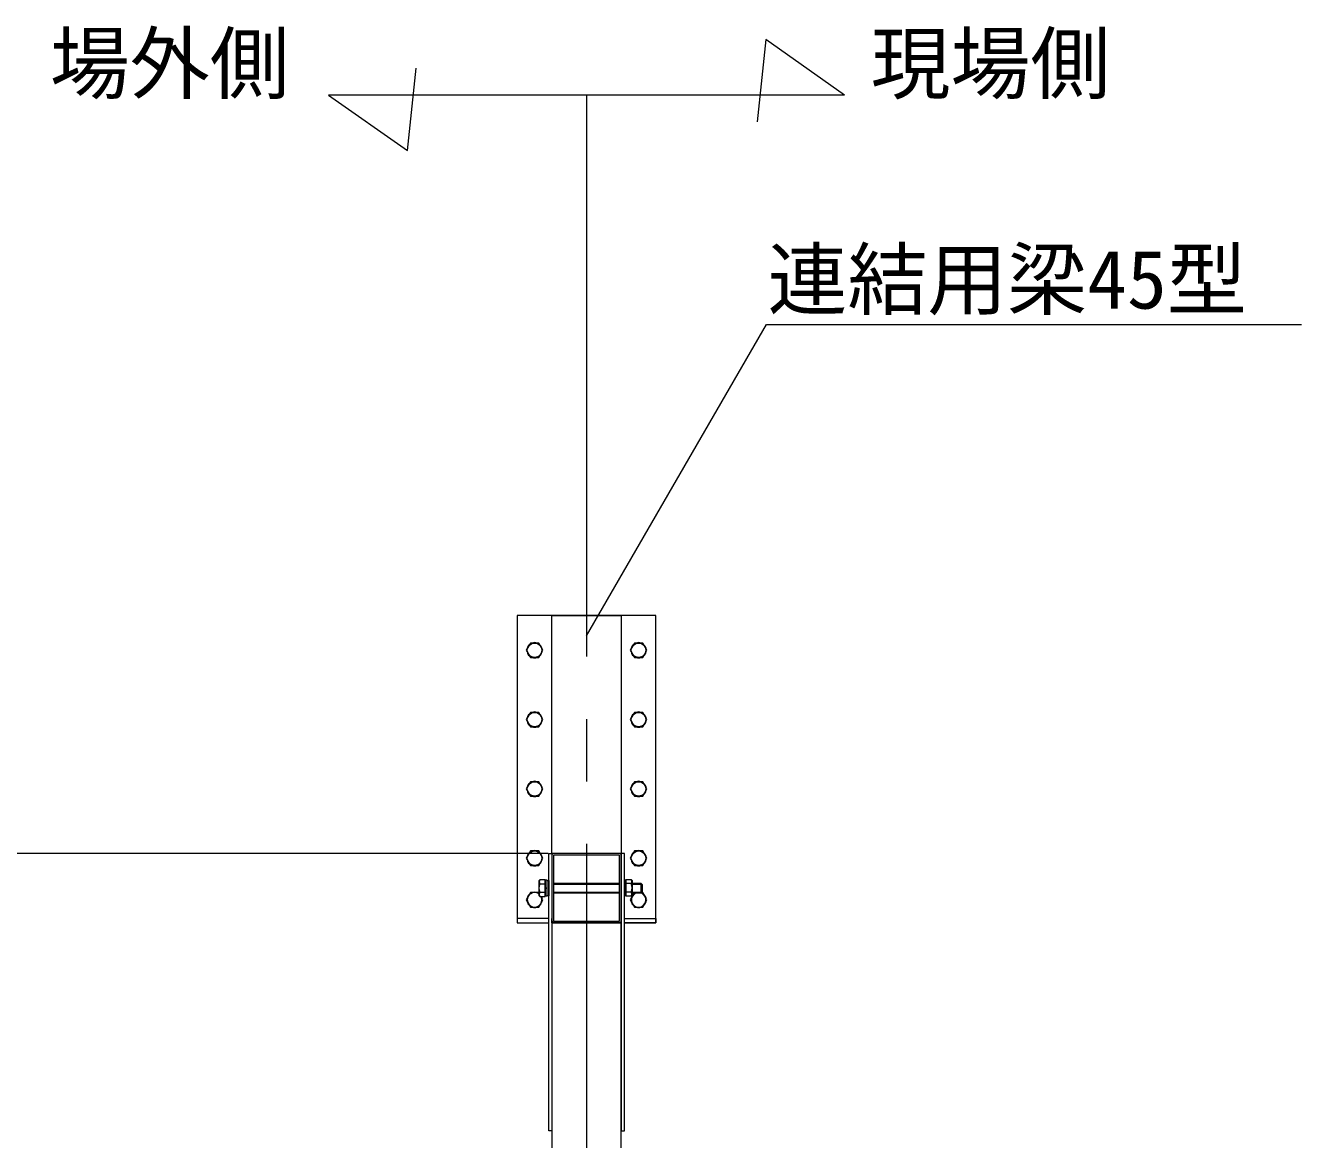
# Model space of a CAD drawing. Units: millimetres, scale not verified. Extents: x -12090 to 12090, y -18325 to 18325.
# Drawn here: x 5331 to 7171, y 9754 to 11361 of the extents above; entities that cross this region are included whole.
import ezdxf
from ezdxf.enums import TextEntityAlignment as Align

# ---------------------------------------------------------------- set-up
doc = ezdxf.new("R2010")
doc.units = ezdxf.units.MM
doc.header["$LTSCALE"] = 90
doc.linetypes.add('CHAIN2', pattern=[12, 9, -1, 1, -1])
for name, color, linetype, lineweight in [('0-6_ﾎﾞﾙﾄ類', 134, 'Continuous', 18), ('0-B_寸法', 134, 'Continuous', 18), ('1-6_通芯', 134, 'CHAIN2', 18), ('1-A_標準柱', 134, 'Continuous', 18), ('1-B_文字', 134, 'Continuous', 18), ('1-D_連結用梁45', 134, 'Continuous', 18)]:
    doc.layers.add(name, color=color, linetype=linetype, lineweight=lineweight)
doc.styles.add('ＭＳ ゴシック', font='')
doc.styles.get('ＭＳ ゴシック').set_extended_font_data('MS Gothic')

msp = doc.modelspace()

# ---------------------------------------------------------------- linework, layer by layer
at = {"layer": '0-6_ﾎﾞﾙﾄ類'}
for p, q in [((6071, 10127.5), (6072.63, 10129.12)), ((6072.63, 10123.07), (6080, 10123.07)), ((6092.11, 10124), (6187.51, 10124)), ((6092.11, 10122.8), (6187.51, 10122.8)), ((6203.98, 10123.38), (6196.61, 10123.38)), ((6205.61, 10127.82), (6203.98, 10129.45)), ((6205.61, 10127.82), (6205.61, 10106.82)), ((6205.61, 10124), (6218.01, 10124)), ((6205.61, 10122.8), (6219.21, 10122.8)), ((6218.01, 10124), (6218.01, 10110)), ((6218.01, 10124), (6220.01, 10122)), ((6220.01, 10122), (6220.01, 10112)), ((6072.63, 10110.94), (6080, 10110.94)), ((6080, 10117), (6083.01, 10117.8)), ((6080, 10116.2), (6083.01, 10117)), ((6092.11, 10111.2), (6187.51, 10111.2)), ((6092.11, 10110), (6187.51, 10110)), ((6203.98, 10111.26), (6196.61, 10111.26)), ((6205.61, 10106.82), (6203.98, 10105.2)), ((6205.61, 10111.2), (6219.21, 10111.2)), ((6205.61, 10110), (6218.01, 10110)), ((6218.01, 10110), (6220.01, 10112))]:
    msp.add_line(p, q, dxfattribs=at)
for points in [[(6058.75, 10470.5), (6052.68, 10460), (6058.75, 10449.5), (6070.87, 10449.5), (6076.94, 10460), (6070.87, 10470.5)], [(6208.75, 10470.5), (6202.68, 10460), (6208.75, 10449.5), (6220.87, 10449.5), (6226.93, 10460), (6220.87, 10470.5)], [(6058.75, 10370.5), (6052.68, 10360), (6058.75, 10349.5), (6070.87, 10349.5), (6076.94, 10360), (6070.87, 10370.5)], [(6208.75, 10370.5), (6202.68, 10360), (6208.75, 10349.5), (6220.87, 10349.5), (6226.93, 10360), (6220.87, 10370.5)], [(6058.75, 10270.5), (6052.68, 10260), (6058.75, 10249.5), (6070.87, 10249.5), (6076.94, 10260), (6070.87, 10270.5)], [(6208.75, 10270.5), (6202.68, 10260), (6208.75, 10249.5), (6220.87, 10249.5), (6226.93, 10260), (6220.87, 10270.5)], [(6058.75, 10170.5), (6052.68, 10160), (6058.75, 10149.5), (6070.87, 10149.5), (6076.94, 10160), (6070.87, 10170.5)], [(6208.75, 10170.5), (6202.68, 10160), (6208.75, 10149.5), (6220.87, 10149.5), (6226.93, 10160), (6220.87, 10170.5)], [(6083.01, 10105.65), (6083.01, 10128.35), (6080, 10128.35), (6080, 10105.65)], [(6083.01, 10106), (6083.01, 10128), (6085.31, 10128), (6085.31, 10106)], [(6196.61, 10128.32), (6196.61, 10106.32), (6194.3, 10106.32), (6194.3, 10128.32)]]:
    msp.add_lwpolyline(points, close=True, dxfattribs=at)
for points in [[(6071, 10127.5), (6071, 10106.5), (6072.63, 10104.88)], [(6072.63, 10104.88), (6080, 10104.88), (6080, 10129.12), (6072.63, 10129.12)], [(6203.98, 10105.2), (6196.61, 10105.2), (6196.61, 10129.45), (6203.98, 10129.45)], [(6071, 10110.26), (6070.87, 10110.5), (6058.75, 10110.5), (6052.68, 10100), (6058.75, 10089.5), (6070.87, 10089.5), (6076.94, 10100), (6074.12, 10104.88)], [(6208.45, 10110), (6202.68, 10100), (6208.75, 10089.5), (6220.87, 10089.5), (6226.93, 10100), (6220.87, 10110.5), (6218.51, 10110.5)]]:
    msp.add_lwpolyline(points, dxfattribs=at)
for centre in [(6064.8, 10460), (6214.81, 10460), (6064.8, 10360), (6214.81, 10360), (6064.8, 10260), (6214.81, 10260), (6064.8, 10160), (6214.81, 10160)]:
    msp.add_circle(centre, 10.5, dxfattribs=at)
for centre, radius, start, end in [((6064.8, 10460), 11, 72.659, 107.341), ((6214.81, 10460), 11, 72.659, 107.341), ((6064.8, 10460), 11, 132.659, 167.341), ((6064.8, 10460), 11, 192.659, 227.341), ((6064.8, 10460), 11, 12.659, 47.341), ((6064.8, 10460), 11, 312.659, 347.341), ((6214.81, 10460), 11, 132.659, 167.341), ((6214.81, 10460), 11, 192.659, 227.341), ((6214.81, 10460), 11, 12.659, 47.341), ((6214.81, 10460), 11, 312.659, 347.341), ((6064.8, 10460), 11, 252.659, 287.341), ((6214.81, 10460), 11, 252.659, 287.341), ((6064.8, 10360), 11, 132.659, 167.341), ((6064.8, 10360), 11, 72.659, 107.341), ((6064.8, 10360), 11, 12.659, 47.341), ((6214.81, 10360), 11, 132.659, 167.341), ((6214.81, 10360), 11, 72.659, 107.341), ((6214.81, 10360), 11, 12.659, 47.341), ((6064.8, 10360), 11, 192.659, 227.341), ((6064.8, 10360), 11, 252.659, 287.341), ((6064.8, 10360), 11, 312.659, 347.341), ((6214.81, 10360), 11, 192.659, 227.341), ((6214.81, 10360), 11, 252.659, 287.341), ((6214.81, 10360), 11, 312.659, 347.341), ((6064.8, 10260), 11, 132.659, 167.341), ((6064.8, 10260), 11, 72.659, 107.341), ((6064.8, 10260), 11, 12.659, 47.341), ((6214.81, 10260), 11, 132.659, 167.341), ((6214.81, 10260), 11, 72.659, 107.341), ((6214.81, 10260), 11, 12.659, 47.341), ((6064.8, 10260), 11, 192.659, 227.341), ((6064.8, 10260), 11, 252.659, 287.341), ((6064.8, 10260), 11, 312.659, 347.341), ((6214.81, 10260), 11, 192.659, 227.341), ((6214.81, 10260), 11, 252.659, 287.341), ((6214.81, 10260), 11, 312.659, 347.341), ((6064.8, 10160), 11, 132.659, 167.341), ((6064.8, 10160), 11, 192.659, 227.341), ((6064.8, 10160), 11, 72.659, 107.341), ((6064.8, 10160), 11, 12.659, 47.341), ((6064.8, 10160), 11, 312.659, 347.341), ((6214.81, 10160), 11, 132.659, 167.341), ((6214.81, 10160), 11, 192.659, 227.341), ((6214.81, 10160), 11, 72.659, 107.341), ((6214.81, 10160), 11, 12.659, 47.341), ((6214.81, 10160), 11, 312.659, 347.341), ((6064.8, 10160), 11, 252.659, 287.341), ((6214.81, 10160), 11, 252.659, 287.341), ((6083.13, 10117), 12.12, 150, 210), ((6075.67, 10126.09), 4.28, 135, 225), ((6200.95, 10126.41), 4.28, 315, 45), ((6193.49, 10117.32), 12.12, 330, 30), ((6064.8, 10100), 11, 132.659, 167.341), ((6064.8, 10100), 10.5, 53.809, 27.668), ((6064.8, 10100), 11, 72.659, 107.341), ((6075.67, 10107.91), 4.28, 135, 225), ((6064.8, 10100), 11, 12.659, 26.311), ((6200.95, 10108.22), 4.28, 315, 45), ((6214.81, 10100), 11, 132.659, 167.341), ((6214.81, 10100), 10.5, 107.753, 72.256), ((6214.81, 10100), 11, 12.659, 47.341), ((6064.8, 10100), 11, 192.659, 227.341), ((6064.8, 10100), 11, 252.659, 287.341), ((6064.8, 10100), 11, 312.659, 347.341), ((6214.81, 10100), 11, 192.659, 227.341), ((6214.81, 10100), 11, 252.659, 287.341), ((6214.81, 10100), 11, 312.659, 347.341)]:
    msp.add_arc(centre, radius, start, end, dxfattribs=at)
at = {"layer": '0-B_寸法'}
msp.add_line((6084.31, 10167), (4602.81, 10167), dxfattribs=at)
at = {"layer": '1-6_通芯'}
msp.add_line((6139.81, 11260.85), (6139.81, 4155), dxfattribs=at)
at = {"layer": '1-A_標準柱'}
for points in [[(6085.31, 10167), (6089.81, 10167), (6089.81, 9767), (6085.31, 9767)], [(6194.3, 10167), (6189.8, 10167), (6189.8, 9767), (6194.3, 9767)]]:
    msp.add_lwpolyline(points, close=True, dxfattribs=at)
msp.add_lwpolyline([(6189.8, 9717), (6189.8, 10067), (6089.81, 10067), (6089.81, 9721.96)], dxfattribs=at)
at = {"layer": '1-B_文字'}
msp.add_line((6399.58, 10929.86), (7170.63, 10929.86), dxfattribs=at)
for points in [[(6511.75, 11260.85), (6398.23, 11340.94), (6385.73, 11222.14)], [(6511.75, 11260.85), (5767.87, 11260.85), (5881.39, 11180.75), (5893.89, 11299.55)], [(6139.81, 10480.68), (6399.14, 10929.86), (6399.58, 10929.86)]]:
    msp.add_lwpolyline(points, dxfattribs=at)
at = {"layer": '1-D_連結用梁45'}
for p, q in [((6089.81, 10164.7), (6089.81, 10069.3)), ((6187.51, 10167), (6092.11, 10167)), ((6189.8, 10069.3), (6189.8, 10164.7)), ((6089.81, 10067), (6089.81, 10073)), ((6089.81, 10067), (6189.8, 10067)), ((6092.11, 10067), (6187.51, 10067)), ((6189.8, 10067), (6189.8, 10073))]:
    msp.add_line(p, q, dxfattribs=at)
for points in [[(6194.3, 10067), (6239.81, 10067), (6239.81, 10510), (6039.81, 10510), (6039.81, 10067), (6085.31, 10067)], [(6085.31, 10073), (6039.81, 10073), (6039.81, 10067), (6085.31, 10067)], [(6194.3, 10073), (6239.81, 10073), (6239.81, 10067), (6194.3, 10067)]]:
    msp.add_lwpolyline(points, dxfattribs=at)
for points in [[(6089.81, 10510), (6189.8, 10510), (6189.8, 10167), (6089.81, 10167)], [(6092.11, 10069.3), (6187.51, 10069.3), (6187.51, 10164.7), (6092.11, 10164.7)]]:
    msp.add_lwpolyline(points, close=True, dxfattribs=at)
for centre, start, end in [((6092.11, 10164.7), 90, 180), ((6187.51, 10164.7), 0, 90), ((6092.11, 10069.3), 180, 270), ((6187.51, 10069.3), 270, 360)]:
    msp.add_arc(centre, 2.3, start, end, dxfattribs=at)

# ---------------------------------------------------------------- texts
at = {"layer": '1-B_文字', "style": 'ＭＳ ゴシック'}
for s, p in [('場外側', (5365.95, 11238.93)), ('現場側', (6549.34, 11238.93)), ('連結用梁45型', (6400.77, 10927.5))]:
    msp.add_text(s, height=84.46, dxfattribs=at).set_placement(p, align=Align.BOTTOM_LEFT)

doc.saveas('drawing.dxf')
